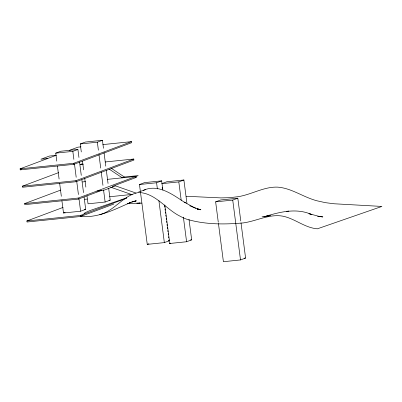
<?xml version="1.0" encoding="UTF-8"?>
<svg xmlns="http://www.w3.org/2000/svg" width="402" height="402" viewBox="0 0 402 402"><rect width="100%" height="100%" fill="white"/><g stroke="black" fill="none" stroke-linecap="round" stroke-linejoin="round"><path stroke-width="0.6" d="M83.752 214.15L84.445 213.276A73.506 9.377 0.2 0 1 85.274 212.638L89.917 210.588L126.771 197.794M82.877 215.236L80.591 216.492L27.009 222.015L26.874 220.974L63.094 207.412M56.772 161.162L55.732 153.142L60.813 151.237L77.913 149.474L78.953 157.494M81.299 151.981L80.254 143.961L85.335 142.057L102.435 140.293L103.48 148.313M102.862 144.599L131.519 141.64L131.655 142.685L73.817 164.338L20.236 169.86L20.1 168.82L56.32 155.257M69.174 150.448L77.938 147.167L81.053 146.846M20.236 169.86L21.401 169.423M55.732 153.142L72.832 151.378L77.913 149.474M80.254 143.961L97.354 142.197L102.435 140.293M20.1 168.82L73.682 163.292L131.519 141.64M105.118 161.981L133.781 159.026L133.916 160.071L76.078 181.719L22.492 187.247L22.356 186.201L58.581 172.644M82.355 163.745L80.194 164.554L83.309 164.232M22.356 186.201L75.943 180.679L133.781 159.026M101.701 190.357L78.335 199.106L24.753 204.633L24.617 203.588L60.838 190.03M24.617 203.588L78.199 198.06L138.193 175.604L124.409 177.026L122.253 177.83L109.259 169.162M112.218 186.422L136.172 177.453L136.037 176.413L107.374 179.367M140.358 191.307L139.479 184.518L144.559 182.619L161.659 180.855L162.86 190.111M61.903 200.648L63.506 212.985L65.199 212.351M63.506 212.985L80.601 211.221L85.686 209.321L84.083 196.98M86.988 195.784L88.028 203.804L105.128 202.04L110.208 200.141L108.686 188.417M139.479 184.518L156.579 182.759L161.659 180.855M26.874 220.974L80.455 215.447L126.61 198.171M80.455 215.447L80.591 216.492L113.892 204.025M183.895 180.001L166.8 181.759L161.715 183.664L178.815 181.9L183.895 180.001L186.94 203.442M218.281 222.221L215.638 201.859L220.718 199.96L237.818 198.196L240.783 221.025M215.638 201.859L232.733 200.095L237.818 198.196M140.519 192.543L147.253 244.366L148.946 243.733M147.253 244.366L164.353 242.602L169.433 240.703L164.785 204.919M169.011 239.808L169.488 243.511L170.619 243.089M169.488 243.511L186.588 241.748L191.669 239.843L189.025 219.487M218.442 223.452L223.406 261.707L240.507 259.943L245.587 258.039L241.019 222.874M138.645 191.975L145.569 189.633M80.591 216.492C98.48 218.135 115.047 209.221 130.962 202.301L127.595 203.834L133.936 201.382L136.394 200.829L132.449 201.839L135.781 201.04L133.137 201.477M99.701 214.658C114.67 210.859 123.344 195.055 138.725 192.493C155.463 193.06 165.77 209.055 179.825 216.08A54.647 50.953 71.1 0 0 186.598 219.17C204.854 224.668 224.567 224.582 243.421 222.904A83.822 78.194 71.7 0 0 249.959 221.597C261.305 218.834 272.958 213.492 284.807 216.623C296.048 219.628 305.515 227.884 317.359 228.823L381.9 206.437L334.052 203.769L325.354 202.653L316.665 200.724A76.475 71.34 71.7 0 1 310.153 198.553C299.425 194.483 289.294 187.945 277.591 187.131C266.129 186.689 255.692 192.181 244.898 195.166A76.42 71.29 71.7 0 1 238.361 196.663L229.653 197.689L220.949 197.9L186.146 196.276M143.258 190.377C158.574 183.387 172.966 194.905 185.252 202.764L184.116 202.105L194.618 207.769L200.884 209.804L197.101 208.874L199.558 209.548L197.347 209.095M270.923 215.512L263.918 216.844C279.335 212.055 296.42 207.563 311.942 214.658L308.937 213.673L319.706 216.542L322.871 216.924L317.59 216.306M132.881 201.558L131.876 201.784L134.263 201.276L133.384 201.447M265.315 216.371L268.526 215.799M262.014 216.834L269.159 215.839M288.872 211.07L286.571 211.346M56.029 155.368L49.396 156.051L40.939 159.217L47.572 158.534M82.455 181.935L85.571 181.614M134.926 177.583L136.172 177.453M96.822 191.091L103.455 190.407L115.54 185.885L136.002 193.06M84.711 199.322L87.204 199.065M109.635 196.749L131.439 194.503M108.987 200.266L110.208 200.141M84.465 209.447L85.686 209.321M168.212 240.828L169.433 240.703M190.447 239.969L191.669 239.843M244.366 258.169L245.587 258.039M128.238 203.538L140.147 203.095L136.755 203.226M139.052 203.141L141.881 203.121M110.661 187.181L132.293 194.769M189.679 205.764L195.975 208.326M111.414 168.353L124.409 177.026M232.733 200.095L240.507 259.943M178.815 181.9L181.222 200.412M183.382 217.07L186.588 241.748M162.197 187.367L162.358 188.598M164.604 205.874L164.76 207.11M165.001 208.96L165.162 210.196M165.403 212.045L165.564 213.276M165.805 215.13L165.966 216.361M166.202 218.216L166.363 219.447M166.604 221.301L166.765 222.532M167.006 224.386L167.167 225.617M167.408 227.467L167.569 228.703M167.805 230.552L167.966 231.788M168.207 233.637L168.368 234.874M168.609 236.723L168.77 237.959M156.579 182.759L157.378 188.925M158.901 200.648L164.353 242.602M104.038 152.634L105.801 166.207M106.364 170.523L108.048 183.483M97.354 142.197L98.395 150.217M98.957 154.534L100.721 168.106M101.203 171.81L102.962 185.382M103.525 189.704L105.128 202.04M82.5 161.232L83.621 169.87M84.742 178.508L85.867 187.146M79.516 161.815L81.279 175.388M81.837 179.704L83.521 192.664M72.832 151.378L73.873 159.398M74.435 163.714L76.194 177.287M76.676 180.99L78.44 194.563M79.003 198.884L80.601 211.221M73.682 163.292L73.817 164.338M75.943 180.679L76.078 181.719M78.199 198.06L78.335 199.106M57.416 166.096L59.099 179.051M59.657 183.372L61.34 196.327"/></g></svg>
